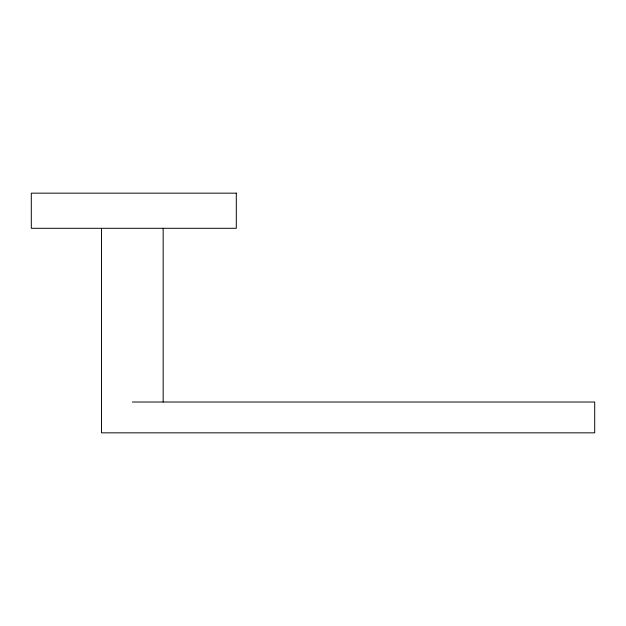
<?xml version="1.0" encoding="UTF-8"?>
<svg xmlns="http://www.w3.org/2000/svg" width="626" height="626" viewBox="0 0 626 626"><rect width="100%" height="100%" fill="white"/><g stroke="black" fill="none" stroke-linecap="round" stroke-linejoin="round"><path stroke-width="0.94" d="M132.344 402.017L594.7 402.017L594.7 432.84L101.522 432.84L101.522 228.326M163.167 228.326L163.167 402.017M236.307 193.16L31.3 193.16L31.3 228.294L236.307 228.294L236.307 193.16"/></g></svg>
